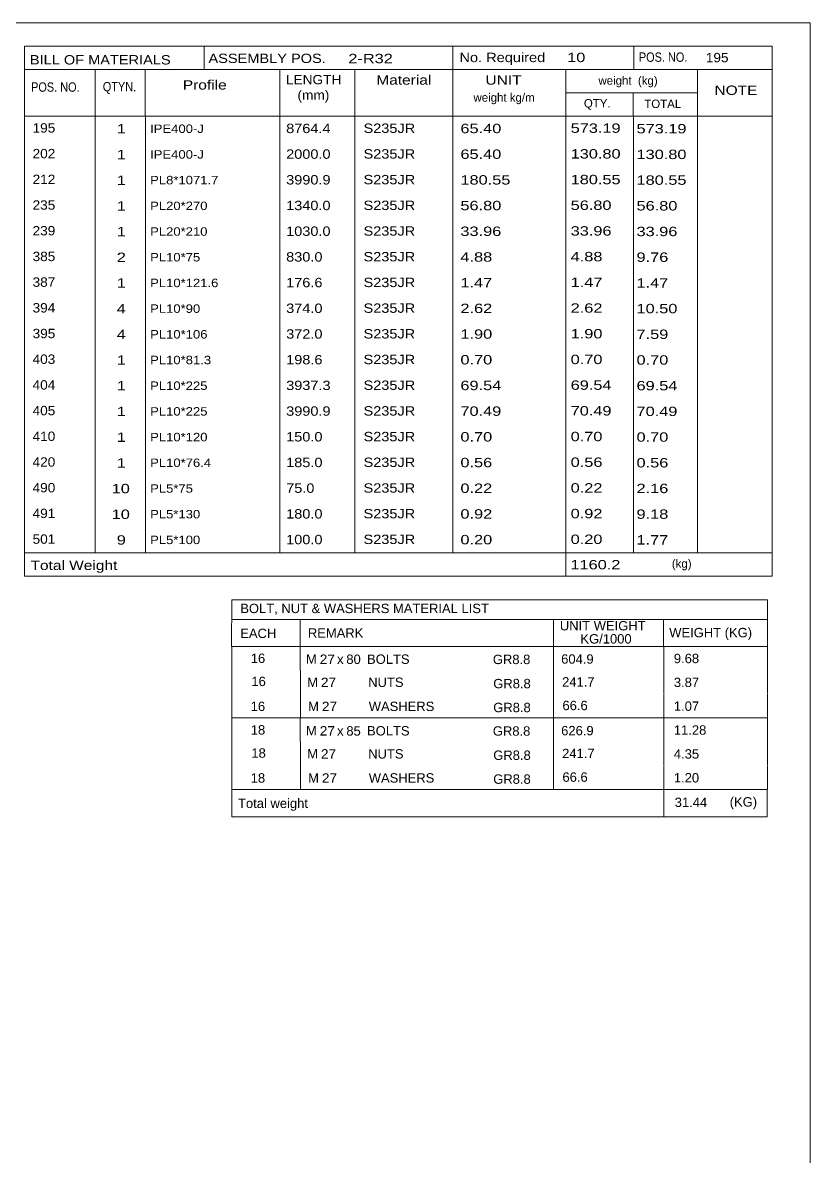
# Model space of a CAD drawing. Header units: millimetres. Extents: x 2 to 1174, y 1 to 825.
# Drawn here: x 988.6 to 1174, y 558.1 to 825 of the extents above; entities that cross this region are included whole.
import ezdxf

# ---------------------------------------------------------------- set-up
doc = ezdxf.new("R2010")
doc.units = ezdxf.units.MM
doc.linetypes.add('XKITLINE00', pattern=[0])
doc.layers.add('DrawingSheet', color=5, linetype='Continuous', lineweight=0)
doc.layers.add('OtherObjectType', color=7, linetype='Continuous', lineweight=0)
doc.styles.add('ARIAL_NARROW', font='ARIALN.TTF')

# ---------------------------------------------------------------- blocks, each defined once
blk = doc.blocks.new('*A174')
at = {"layer": 'DrawingSheet', "color": 5, "linetype": 'XKITLINE00', "lineweight": 0}
for p, q in [((1174, 825), (5, 825)), ((1174, 5), (1174, 825))]:
    blk.add_line(p, q, dxfattribs=at)
blk = doc.blocks.new('*A175')
at = {"layer": 'OtherObjectType', "color": 7, "linetype": 'XKITLINE00', "lineweight": 0}
for p, q in [((1037.76, 689.15), (1037.75, 678.15)), ((1037.76, 689.15), (1163.88, 689.15)), ((1163.88, 689.15), (1163.88, 678.15)), ((1037.75, 684.5), (1163.88, 684.5)), ((1053.87, 684.51), (1053.87, 678.15)), ((1113.57, 684.51), (1113.57, 678.15)), ((1139.47, 684.49), (1139.47, 678.15)), ((1037.76, 678.12), (1037.76, 672.62)), ((1037.77, 678.15), (1163.88, 678.15)), ((1053.92, 678.15), (1053.92, 672.53)), ((1113.57, 678.15), (1113.57, 672.53)), ((1139.5, 678.15), (1139.5, 672.65)), ((1163.88, 678.15), (1163.88, 672.65)), ((1037.79, 672.53), (1037.79, 666.92)), ((1053.95, 672.53), (1053.95, 666.91)), ((1113.57, 672.53), (1113.57, 666.91)), ((1139.5, 672.53), (1139.5, 667.03)), ((1163.88, 672.53), (1163.88, 667.03)), ((1037.79, 666.9), (1037.79, 661.33)), ((1053.95, 666.91), (1053.95, 661.29)), ((1113.57, 666.91), (1113.57, 661.29)), ((1139.5, 666.91), (1139.5, 661.3)), ((1163.88, 666.91), (1163.88, 661.3)), ((1163.88, 661.3), (1037.75, 661.33)), ((1037.76, 661.26), (1037.76, 655.76)), ((1053.92, 661.29), (1053.92, 655.67)), ((1113.57, 661.29), (1113.57, 655.67)), ((1139.5, 661.29), (1139.5, 655.79)), ((1163.88, 661.29), (1163.88, 655.79)), ((1037.79, 655.67), (1037.79, 650.06)), ((1053.95, 655.67), (1053.95, 650.06)), ((1113.57, 655.67), (1113.57, 650.06)), ((1139.5, 655.67), (1139.5, 650.17)), ((1163.88, 655.67), (1163.88, 650.17)), ((1037.79, 650.04), (1037.79, 644.47)), ((1053.95, 650.05), (1053.95, 644.44)), ((1113.57, 650.06), (1113.57, 644.44)), ((1139.5, 650.05), (1139.5, 644.45)), ((1163.88, 650.05), (1163.88, 644.44)), ((1163.88, 644.44), (1037.75, 644.47)), ((1037.78, 644.44), (1037.78, 638.03)), ((1037.85, 644.43), (1163.87, 644.44)), ((1139.5, 644.4), (1139.5, 637.99)), ((1163.87, 644.41), (1163.87, 637.99)), ((1037.77, 637.99), (1163.87, 637.99))]:
    blk.add_line(p, q, dxfattribs=at)
at = {"layer": 'OtherObjectType', "color": 7, "style": 'ARIAL_NARROW'}
for s, width, p in [('BOLT, NUT & WASHERS MATERIAL LIST', 1.211571, (1039.79, 685.99)), ('UNIT WEIGHT', 1.211571, (1115.03, 681.92)), ('EACH', 1.211571, (1039.78, 680.12)), ('REMARK', 1.211571, (1055.7, 680.21)), (' KG/1000', 1.211571, (1119.02, 678.83)), ('WEIGHT (KG)', 1.211571, (1140.78, 680.3)), ('16', 1.211571, (1042.26, 674.25)), ('M', 1.211571, (1055.26, 674.05)), ('27', 1.275, (1058.5, 674.03)), ('x', 1.211571, (1062.58, 674.03)), ('80', 1.211571, (1064.76, 674.02)), ('BOLTS', 1.211571, (1069.63, 674.04)), ('GR8.8', 1.211571, (1099.25, 673.99)), ('604.9', 1.211571, (1115.34, 674.08)), ('9.68', 1.211571, (1141.87, 674.21)), ('16', 1.211571, (1042.4, 668.81)), ('M', 1.211571, (1055.54, 668.61)), ('27', 1.275, (1058.78, 668.59)), ('NUTS', 1.211571, (1069.91, 668.61)), ('GR8.8', 1.211571, (1099.35, 668.29)), ('241.7', 1.211571, (1115.56, 668.7)), ('3.87', 1.211571, (1141.87, 668.59)), ('16', 1.211571, (1042.24, 662.94)), ('M', 1.211571, (1055.76, 662.94)), ('27', 1.275, (1059, 662.92)), ('WASHERS', 1.211571, (1070.04, 662.93)), ('GR8.8', 1.211571, (1099.35, 662.67)), ('66.6', 1.211571, (1115.64, 663.14)), ('1.07', 1.211571, (1141.87, 662.98)), ('18', 1.211571, (1042.26, 657.4)), ('M', 1.211571, (1055.26, 657.19)), ('27', 1.275, (1058.5, 657.17)), ('85', 1.211571, (1064.76, 657.16)), ('BOLTS', 1.211571, (1069.63, 657.18)), ('GR8.8', 1.211571, (1099.25, 657.13)), ('626.9', 1.211571, (1115.34, 657.22)), ('11.28', 1.211571, (1141.87, 657.36)), ('x', 1.211571, (1062.58, 657.17)), ('18', 1.211571, (1042.4, 651.95)), ('M', 1.211571, (1055.54, 651.76)), ('27', 1.275, (1058.78, 651.74)), ('NUTS', 1.211571, (1069.91, 651.75)), ('241.7', 1.211571, (1115.56, 651.85)), ('4.35', 1.211571, (1141.87, 651.74)), ('GR8.8', 1.211571, (1099.35, 651.43)), ('18', 1.211571, (1042.24, 646.08)), ('M', 1.211571, (1055.76, 646.08)), ('27', 1.275, (1059, 646.06)), ('WASHERS', 1.211571, (1070.04, 646.08)), ('GR8.8', 1.211571, (1099.35, 645.81)), ('66.6', 1.211571, (1115.64, 646.28)), ('1.20', 1.211571, (1141.87, 646.12)), ('Total weight', 1.211571, (1039.26, 640.11)), ('31.44', 1.211571, (1142.07, 640.34)), ('(KG)', 1.211571, (1155.02, 640.44))]:
    blk.add_text(s, height=2.2, dxfattribs=dict(at, width=width)).set_placement(p)
blk = doc.blocks.new('*A180')
at = {"layer": 'OtherObjectType', "color": 7, "linetype": 'XKITLINE00', "lineweight": 0}
for p, q in [((988.98, 819.5), (1164.98, 819.5)), ((988.98, 819.5), (988.98, 808.5)), ((1031.26, 819.42), (1031.26, 813.87)), ((1089.85, 814), (1089.85, 819.5)), ((1132.43, 813.96), (1132.43, 819.42)), ((1164.98, 814), (1164.98, 819.5)), ((988.98, 814), (1164.98, 814)), ((1005.64, 814), (1005.64, 803)), ((1017.4, 813.98), (1017.4, 803.03)), ((1049.12, 813.99), (1049.13, 803)), ((1066.78, 813.98), (1066.78, 803)), ((1089.85, 813.98), (1089.85, 803)), ((1116.43, 814), (1116.43, 803)), ((1147.42, 814), (1147.42, 803)), ((1164.98, 814), (1164.98, 808.5)), ((988.98, 808.5), (988.98, 803)), ((1116.45, 808.52), (1147.45, 808.52)), ((1132.28, 808.52), (1132.28, 803)), ((1164.98, 808.5), (1164.98, 803)), ((988.98, 803), (1164.98, 803)), ((988.98, 803), (988.98, 796.95)), ((1005.63, 803), (1005.63, 796.95)), ((1017.44, 802.99), (1017.44, 796.95)), ((1049.12, 803), (1049.11, 796.95)), ((1066.79, 803), (1066.79, 796.95)), ((1089.87, 803), (1089.87, 796.95)), ((1116.44, 803), (1116.44, 796.95)), ((1132.33, 802.95), (1132.33, 796.95)), ((1147.43, 803), (1147.43, 796.95)), ((1164.98, 803), (1164.98, 796.95)), ((988.98, 796.95), (988.98, 790.9)), ((1005.63, 796.95), (1005.63, 790.9)), ((1017.44, 796.94), (1017.44, 790.9)), ((1049.12, 796.95), (1049.11, 790.9)), ((1066.79, 796.95), (1066.79, 790.9)), ((1089.87, 796.95), (1089.87, 790.9)), ((1116.44, 796.95), (1116.44, 790.9)), ((1132.33, 796.9), (1132.33, 790.9)), ((1147.43, 796.95), (1147.43, 790.9)), ((1164.98, 796.95), (1164.98, 790.9)), ((988.98, 790.9), (988.98, 784.85)), ((1005.63, 790.9), (1005.63, 784.85)), ((1017.44, 790.89), (1017.44, 784.85)), ((1049.12, 790.9), (1049.11, 784.85)), ((1066.79, 790.9), (1066.79, 784.85)), ((1089.87, 790.9), (1089.87, 784.85)), ((1116.44, 790.9), (1116.44, 784.85)), ((1132.33, 790.85), (1132.33, 784.85)), ((1147.43, 790.9), (1147.43, 784.85)), ((1164.98, 790.9), (1164.98, 784.85)), ((988.98, 784.85), (988.98, 778.8)), ((1005.63, 784.85), (1005.63, 778.8)), ((1017.44, 784.84), (1017.44, 778.8)), ((1049.12, 784.85), (1049.11, 778.8)), ((1066.79, 784.85), (1066.79, 778.8)), ((1089.87, 784.85), (1089.87, 778.8)), ((1116.44, 784.85), (1116.44, 778.8)), ((1132.33, 784.8), (1132.33, 778.8)), ((1147.43, 784.85), (1147.43, 778.8)), ((1164.98, 784.85), (1164.98, 778.8)), ((988.98, 778.8), (988.98, 772.75)), ((1005.63, 778.8), (1005.63, 772.75)), ((1017.44, 778.79), (1017.44, 772.75)), ((1049.12, 778.8), (1049.11, 772.75)), ((1066.79, 778.8), (1066.79, 772.75)), ((1089.87, 778.8), (1089.87, 772.75)), ((1116.44, 778.8), (1116.44, 772.75)), ((1132.33, 778.75), (1132.33, 772.75)), ((1147.43, 778.8), (1147.43, 772.75)), ((1164.98, 778.8), (1164.98, 772.75)), ((988.98, 772.75), (988.98, 766.7)), ((1005.63, 772.75), (1005.63, 766.7)), ((1017.44, 772.74), (1017.44, 766.7)), ((1049.12, 772.75), (1049.11, 766.7)), ((1066.79, 772.75), (1066.79, 766.7)), ((1089.87, 772.75), (1089.87, 766.7)), ((1116.44, 772.75), (1116.44, 766.7)), ((1132.33, 772.7), (1132.33, 766.7)), ((1147.43, 772.75), (1147.43, 766.7)), ((1164.98, 772.75), (1164.98, 766.7)), ((988.98, 766.7), (988.98, 760.65)), ((1005.63, 766.7), (1005.63, 760.65)), ((1017.44, 766.69), (1017.44, 760.65)), ((1049.12, 766.7), (1049.11, 760.65)), ((1066.79, 766.7), (1066.79, 760.65)), ((1089.87, 766.7), (1089.87, 760.65)), ((1116.44, 766.7), (1116.44, 760.65)), ((1132.33, 766.65), (1132.33, 760.65)), ((1147.43, 766.7), (1147.43, 760.65)), ((1164.98, 766.7), (1164.98, 760.65)), ((988.98, 760.65), (988.98, 754.6)), ((1005.63, 760.65), (1005.63, 754.6)), ((1017.44, 760.64), (1017.44, 754.6)), ((1049.12, 760.65), (1049.11, 754.6)), ((1066.79, 760.65), (1066.79, 754.6)), ((1089.87, 760.65), (1089.87, 754.6)), ((1116.44, 760.65), (1116.44, 754.6)), ((1132.33, 760.6), (1132.33, 754.6)), ((1147.43, 760.65), (1147.43, 754.6)), ((1164.98, 760.65), (1164.98, 754.6)), ((988.98, 754.6), (988.98, 748.55)), ((1005.63, 754.6), (1005.63, 748.55)), ((1017.44, 754.59), (1017.44, 748.55)), ((1049.12, 754.6), (1049.11, 748.55)), ((1066.79, 754.6), (1066.79, 748.55)), ((1089.87, 754.6), (1089.87, 748.55)), ((1116.44, 754.6), (1116.44, 748.55)), ((1132.33, 754.55), (1132.33, 748.55)), ((1147.43, 754.6), (1147.43, 748.55)), ((1164.98, 754.6), (1164.98, 748.55)), ((988.98, 748.55), (988.98, 742.5)), ((1005.63, 748.55), (1005.63, 742.5)), ((1017.44, 748.54), (1017.44, 742.5)), ((1049.12, 748.55), (1049.11, 742.5)), ((1066.79, 748.55), (1066.79, 742.5)), ((1089.87, 748.55), (1089.87, 742.5)), ((1116.44, 748.55), (1116.44, 742.5)), ((1132.33, 748.5), (1132.33, 742.5)), ((1147.43, 748.55), (1147.43, 742.5)), ((1164.98, 748.55), (1164.98, 742.5)), ((988.98, 742.5), (988.98, 736.45)), ((1005.63, 742.5), (1005.63, 736.45)), ((1017.44, 742.49), (1017.44, 736.45)), ((1049.12, 742.5), (1049.11, 736.45)), ((1066.79, 742.5), (1066.79, 736.45)), ((1089.87, 742.5), (1089.87, 736.45)), ((1116.44, 742.5), (1116.44, 736.45)), ((1132.33, 742.45), (1132.33, 736.45)), ((1147.43, 742.5), (1147.43, 736.45)), ((1164.98, 742.5), (1164.98, 736.45)), ((988.98, 736.45), (988.98, 730.4)), ((1005.63, 736.45), (1005.63, 730.4)), ((1017.44, 736.44), (1017.44, 730.4)), ((1049.12, 736.45), (1049.11, 730.4)), ((1066.79, 736.45), (1066.79, 730.4)), ((1089.87, 736.45), (1089.87, 730.4)), ((1116.44, 736.45), (1116.44, 730.4)), ((1132.33, 736.4), (1132.33, 730.4)), ((1147.43, 736.45), (1147.43, 730.4)), ((1164.98, 736.45), (1164.98, 730.4)), ((988.98, 730.4), (988.98, 724.35)), ((1005.63, 730.4), (1005.63, 724.35)), ((1017.44, 730.39), (1017.44, 724.35)), ((1049.12, 730.4), (1049.11, 724.35)), ((1066.79, 730.4), (1066.79, 724.35)), ((1089.87, 730.4), (1089.87, 724.35)), ((1116.44, 730.4), (1116.44, 724.35)), ((1132.33, 730.35), (1132.33, 724.35)), ((1147.43, 730.4), (1147.43, 724.35)), ((1164.98, 730.4), (1164.98, 724.35)), ((988.98, 724.35), (988.98, 718.3)), ((1005.63, 724.35), (1005.63, 718.3)), ((1017.44, 724.34), (1017.44, 718.3)), ((1049.12, 724.35), (1049.11, 718.3)), ((1066.79, 724.35), (1066.79, 718.3)), ((1089.87, 724.35), (1089.87, 718.3)), ((1116.44, 724.35), (1116.44, 718.3)), ((1132.33, 724.3), (1132.33, 718.3)), ((1147.43, 724.35), (1147.43, 718.3)), ((1164.98, 724.35), (1164.98, 718.3)), ((988.98, 718.3), (988.98, 712.25)), ((1005.63, 718.3), (1005.63, 712.25)), ((1017.44, 718.29), (1017.44, 712.25)), ((1049.12, 718.3), (1049.11, 712.25)), ((1066.79, 718.3), (1066.79, 712.25)), ((1089.87, 718.3), (1089.87, 712.25)), ((1116.44, 718.3), (1116.44, 712.25)), ((1132.33, 718.25), (1132.33, 712.25)), ((1147.43, 718.3), (1147.43, 712.25)), ((1164.98, 718.3), (1164.98, 712.25)), ((988.98, 712.25), (988.98, 706.2)), ((1005.63, 712.25), (1005.63, 706.2)), ((1017.44, 712.24), (1017.44, 706.2)), ((1049.12, 712.25), (1049.11, 706.2)), ((1066.79, 712.25), (1066.79, 706.2)), ((1089.87, 712.25), (1089.87, 706.2)), ((1116.44, 712.25), (1116.44, 706.2)), ((1132.33, 712.2), (1132.33, 706.2)), ((1147.43, 712.25), (1147.43, 706.2)), ((1164.98, 712.25), (1164.98, 706.2)), ((988.98, 706.2), (988.98, 700.15)), ((1005.63, 706.2), (1005.63, 700.15)), ((1017.44, 706.19), (1017.44, 700.15)), ((1049.12, 706.2), (1049.11, 700.15)), ((1066.79, 706.2), (1066.79, 700.15)), ((1089.87, 706.2), (1089.87, 700.15)), ((1116.44, 706.2), (1116.44, 700.15)), ((1132.33, 706.15), (1132.33, 700.15)), ((1147.43, 706.2), (1147.43, 700.15)), ((1164.98, 706.2), (1164.98, 700.15)), ((988.98, 700.15), (1164.98, 700.15)), ((988.98, 700.15), (988.98, 694.65)), ((1116.44, 700.15), (1116.44, 694.65)), ((1164.98, 700.15), (1164.98, 694.65)), ((988.98, 694.65), (1164.98, 694.65))]:
    blk.add_line(p, q, dxfattribs=at)
at = {"layer": 'OtherObjectType', "color": 7, "style": 'ARIAL_NARROW'}
for s, height, width, p in [('BILL OF MATERIALS', 2.2, 1.36, (990.25, 815.16)), ('ASSEMBLY POS.', 2.2, 1.36, (1032.3, 815.5)), ('2-R32', 2.2, 1.525501, (1065.23, 815.46)), ('No. Required', 2.2, 1.36, (1091.39, 815.72)), ('10', 2.2, 1.525501, (1116.75, 815.72)), ('POS. NO.', 2.2, 1.02, (1133.63, 815.79)), ('195', 2.2, 1.270501, (1149.4, 815.69)), ('Profile', 2.2, 1.445, (1026.26, 809.25)), ('LENGTH', 2.2, 1.275, (1050.54, 810.49)), ('Material', 2.2, 1.445, (1071.81, 810.41)), ('UNIT', 2.2, 1.445, (1097.52, 810.4)), ('weight  (kg)', 1.98, 1.19, (1124.11, 810.39)), ('POS. NO.', 2.2, 1.02, (990.53, 808.74)), ('QTYN.', 2.2, 1.02, (1007.42, 808.84)), ('(mm)', 2.2, 1.275, (1053.26, 806.86)), ('NOTE', 2.2, 1.445, (1151.44, 807.99)), ('weight kg/m', 1.98, 1.19, (1094.69, 806.4)), ('QTY.', 1.98, 1.19, (1120.68, 805.03)), ('TOTAL', 1.98, 1.19, (1134.9, 804.91)), ('195', 2.2, 1.270501, (990.89, 799.12)), ('1', 2.2, 1.525501, (1010.71, 798.91)), ('IPE400-J', 1.98, 1.355501, (1018.56, 799.04)), ('8764.4', 2.2, 1.355501, (1050.59, 799.01)), ('S235JR', 2.2, 1.355501, (1068.81, 799.05)), ('65.40', 2.2, 1.525501, (1091.62, 798.99)), ('573.19', 2.2, 1.525501, (1117.57, 799.07)), ('573.19', 2.2, 1.525501, (1133.08, 798.94)), ('202', 2.2, 1.270501, (990.89, 793.07)), ('1', 2.2, 1.525501, (1010.71, 792.86)), ('IPE400-J', 1.98, 1.355501, (1018.56, 792.99)), ('2000.0', 2.2, 1.355501, (1050.59, 792.96)), ('S235JR', 2.2, 1.355501, (1068.81, 793)), ('65.40', 2.2, 1.525501, (1091.62, 792.94)), ('130.80', 2.2, 1.525501, (1117.57, 793.02)), ('130.80', 2.2, 1.525501, (1133.08, 792.89)), ('212', 2.2, 1.270501, (990.89, 787.02)), ('1', 2.2, 1.525501, (1010.71, 786.81)), ('PL8*1071.7', 1.98, 1.355501, (1018.56, 786.94)), ('3990.9', 2.2, 1.355501, (1050.59, 786.91)), ('S235JR', 2.2, 1.355501, (1068.81, 786.95)), ('180.55', 2.2, 1.525501, (1091.62, 786.89)), ('180.55', 2.2, 1.525501, (1117.57, 786.97)), ('180.55', 2.2, 1.525501, (1133.08, 786.84)), ('235', 2.2, 1.270501, (990.89, 780.97)), ('1', 2.2, 1.525501, (1010.71, 780.76)), ('PL20*270', 1.98, 1.355501, (1018.56, 780.89)), ('1340.0', 2.2, 1.355501, (1050.59, 780.86)), ('S235JR', 2.2, 1.355501, (1068.81, 780.9)), ('56.80', 2.2, 1.525501, (1091.62, 780.84)), ('56.80', 2.2, 1.525501, (1117.57, 780.92)), ('56.80', 2.2, 1.525501, (1133.08, 780.79)), ('239', 2.2, 1.270501, (990.89, 774.92)), ('1', 2.2, 1.525501, (1010.71, 774.71)), ('PL20*210', 1.98, 1.355501, (1018.56, 774.84)), ('1030.0', 2.2, 1.355501, (1050.59, 774.81)), ('S235JR', 2.2, 1.355501, (1068.81, 774.85)), ('33.96', 2.2, 1.525501, (1091.62, 774.79)), ('33.96', 2.2, 1.525501, (1117.57, 774.87)), ('33.96', 2.2, 1.525501, (1133.08, 774.74)), ('385', 2.2, 1.270501, (990.89, 768.87)), ('2', 2.2, 1.525501, (1010.71, 768.66)), ('PL10*75', 1.98, 1.355501, (1018.56, 768.79)), ('830.0', 2.2, 1.355501, (1050.59, 768.76)), ('S235JR', 2.2, 1.355501, (1068.81, 768.8)), ('4.88', 2.2, 1.525501, (1091.62, 768.74)), ('4.88', 2.2, 1.525501, (1117.57, 768.82)), ('9.76', 2.2, 1.525501, (1133.08, 768.69)), ('387', 2.2, 1.270501, (990.89, 762.82)), ('1', 2.2, 1.525501, (1010.71, 762.61)), ('PL10*121.6', 1.98, 1.355501, (1018.56, 762.74)), ('176.6', 2.2, 1.355501, (1050.59, 762.71)), ('S235JR', 2.2, 1.355501, (1068.81, 762.75)), ('1.47', 2.2, 1.525501, (1091.62, 762.69)), ('1.47', 2.2, 1.525501, (1117.57, 762.77)), ('1.47', 2.2, 1.525501, (1133.08, 762.64)), ('394', 2.2, 1.270501, (990.89, 756.77)), ('4', 2.2, 1.525501, (1010.71, 756.56)), ('PL10*90', 1.98, 1.355501, (1018.56, 756.69)), ('374.0', 2.2, 1.355501, (1050.59, 756.66)), ('S235JR', 2.2, 1.355501, (1068.81, 756.7)), ('2.62', 2.2, 1.525501, (1091.62, 756.64)), ('2.62', 2.2, 1.525501, (1117.57, 756.72)), ('10.50', 2.2, 1.525501, (1133.08, 756.59)), ('395', 2.2, 1.270501, (990.89, 750.72)), ('4', 2.2, 1.525501, (1010.71, 750.51)), ('372.0', 2.2, 1.355501, (1050.59, 750.61)), ('S235JR', 2.2, 1.355501, (1068.81, 750.65)), ('1.90', 2.2, 1.525501, (1091.62, 750.59)), ('1.90', 2.2, 1.525501, (1117.57, 750.67)), ('7.59', 2.2, 1.525501, (1133.08, 750.54)), ('PL10*106', 1.98, 1.355501, (1018.56, 750.64)), ('403', 2.2, 1.270501, (990.89, 744.67)), ('1', 2.2, 1.525501, (1010.71, 744.46)), ('PL10*81.3', 1.98, 1.355501, (1018.56, 744.59)), ('198.6', 2.2, 1.355501, (1050.59, 744.56)), ('S235JR', 2.2, 1.355501, (1068.81, 744.6)), ('0.70', 2.2, 1.525501, (1091.62, 744.54)), ('0.70', 2.2, 1.525501, (1117.57, 744.62)), ('0.70', 2.2, 1.525501, (1133.08, 744.49)), ('404', 2.2, 1.270501, (990.89, 738.62)), ('1', 2.2, 1.525501, (1010.71, 738.41)), ('PL10*225', 1.98, 1.355501, (1018.56, 738.54)), ('3937.3', 2.2, 1.355501, (1050.59, 738.51)), ('S235JR', 2.2, 1.355501, (1068.81, 738.55)), ('69.54', 2.2, 1.525501, (1091.62, 738.49)), ('69.54', 2.2, 1.525501, (1117.57, 738.57)), ('69.54', 2.2, 1.525501, (1133.08, 738.44)), ('405', 2.2, 1.270501, (990.89, 732.57)), ('1', 2.2, 1.525501, (1010.71, 732.36)), ('PL10*225', 1.98, 1.355501, (1018.56, 732.49)), ('3990.9', 2.2, 1.355501, (1050.59, 732.46)), ('S235JR', 2.2, 1.355501, (1068.81, 732.5)), ('70.49', 2.2, 1.525501, (1091.62, 732.44)), ('70.49', 2.2, 1.525501, (1117.57, 732.52)), ('70.49', 2.2, 1.525501, (1133.08, 732.39)), ('410', 2.2, 1.270501, (990.89, 726.52)), ('S235JR', 2.2, 1.355501, (1068.81, 726.45)), ('0.70', 2.2, 1.525501, (1117.57, 726.47)), ('1', 2.2, 1.525501, (1010.71, 726.31)), ('PL10*120', 1.98, 1.355501, (1018.56, 726.44)), ('150.0', 2.2, 1.355501, (1050.59, 726.41)), ('0.70', 2.2, 1.525501, (1091.62, 726.39)), ('0.70', 2.2, 1.525501, (1133.08, 726.34)), ('420', 2.2, 1.270501, (990.89, 720.47)), ('1', 2.2, 1.525501, (1010.71, 720.26)), ('PL10*76.4', 1.98, 1.355501, (1018.56, 720.39)), ('185.0', 2.2, 1.355501, (1050.59, 720.36)), ('S235JR', 2.2, 1.355501, (1068.81, 720.4)), ('0.56', 2.2, 1.525501, (1091.62, 720.34)), ('0.56', 2.2, 1.525501, (1117.57, 720.42)), ('0.56', 2.2, 1.525501, (1133.08, 720.29)), ('490', 2.2, 1.270501, (990.89, 714.42)), ('10', 2.2, 1.525501, (1009.51, 714.21)), ('PL5*75', 1.98, 1.355501, (1018.56, 714.34)), ('75.0', 2.2, 1.355501, (1050.59, 714.31)), ('S235JR', 2.2, 1.355501, (1068.81, 714.35)), ('0.22', 2.2, 1.525501, (1091.62, 714.29)), ('0.22', 2.2, 1.525501, (1117.57, 714.37)), ('2.16', 2.2, 1.525501, (1133.08, 714.24)), ('491', 2.2, 1.270501, (990.89, 708.37)), ('10', 2.2, 1.525501, (1009.51, 708.16)), ('PL5*130', 1.98, 1.355501, (1018.56, 708.29)), ('180.0', 2.2, 1.355501, (1050.59, 708.26)), ('S235JR', 2.2, 1.355501, (1068.81, 708.3)), ('0.92', 2.2, 1.525501, (1091.62, 708.24)), ('0.92', 2.2, 1.525501, (1117.57, 708.32)), ('9.18', 2.2, 1.525501, (1133.08, 708.19)), ('501', 2.2, 1.270501, (990.89, 702.32)), ('9', 2.2, 1.525501, (1010.71, 702.11)), ('PL5*100', 1.98, 1.355501, (1018.56, 702.24)), ('100.0', 2.2, 1.355501, (1050.59, 702.21)), ('S235JR', 2.2, 1.355501, (1068.81, 702.25)), ('0.20', 2.2, 1.525501, (1091.62, 702.19)), ('0.20', 2.2, 1.525501, (1117.57, 702.27)), ('1.77', 2.2, 1.525501, (1133.08, 702.14)), ('Total Weight', 2.2, 1.445, (990.4, 696.14)), ('1160.2', 2.2, 1.525501, (1117.52, 696.29)), ('(kg)', 1.98, 1.19, (1141.4, 696.66))]:
    blk.add_text(s, height=height, dxfattribs=dict(at, width=width)).set_placement(p)

msp = doc.modelspace()

# ---------------------------------------------------------------- block references
at = {"lineweight": 0}
for name in ['*A174', '*A180', '*A175']:
    msp.add_blockref(name, (0, 0), dxfattribs=at)

doc.saveas('drawing.dxf')
